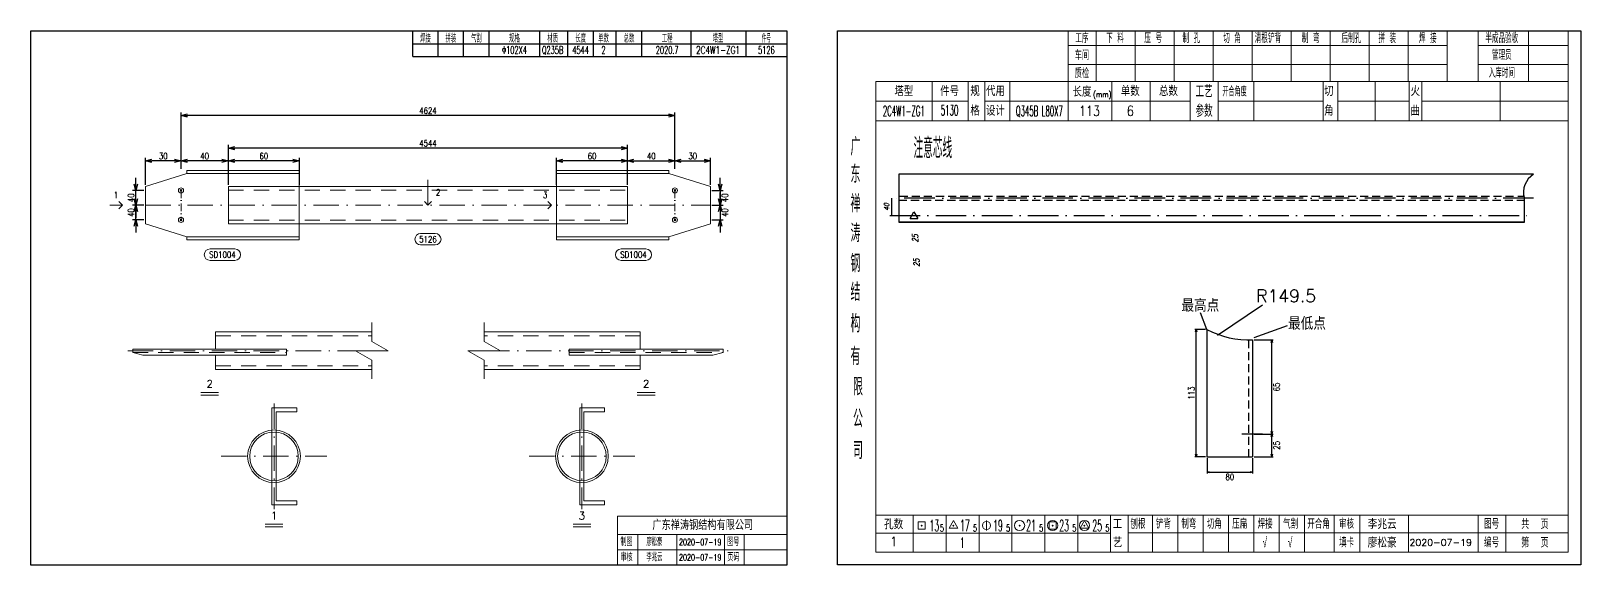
# Model space of a CAD drawing. Extents: x 154981 to 165753, y -86801 to -82885.
# Drawn here: x 159243 to 159852, y -84767 to -84557 of the extents above; entities that cross this region are included whole.
import ezdxf
from ezdxf.enums import TextEntityAlignment as Align

# ---------------------------------------------------------------- set-up
doc = ezdxf.new("R2010")
doc.units = 0
doc.header["$MEASUREMENT"] = 0
for name, pattern in [('ACAD_ISO10W100', [18, 12, -3, 0, -3]), ('HIDDEN2', [4.7625, 3.175, -1.5875]), ('一点画线', [5.2, 3, -1, 0.2, -1]), ('长一点画线', [16.5, 10, -3, 0.5, -3]), ('长虚线', [10, 6, -4])]:
    doc.linetypes.add(name, pattern=pattern)
doc.layers.get('0').update_dxf_attribs({"linetype": 'CONTINUOUS', "lineweight": 25})
doc.layers.get('Defpoints').update_dxf_attribs({"linetype": 'CONTINUOUS'})
for name, color, linetype, lineweight in [('1', 7, 'CONTINUOUS', 25), ('2', 7, 'CONTINUOUS', 25), ('4', 7, 'CONTINUOUS', 25), ('5', 7, 'CONTINUOUS', 25)]:
    doc.layers.add(name, color=color, linetype=linetype, lineweight=lineweight)
doc.layers.add('细线', color=5, linetype='CONTINUOUS')
doc.styles.add('DimFont', font='simplex.shx', dxfattribs={"width": 0.8, "bigfont": 'gbhzfs.shx'})
doc.styles.add('hz', font='txt.shx', dxfattribs={"width": 0.7, "oblique": 12, "bigfont": 'hztxt.shx'})
doc.styles.get("Standard").update_dxf_attribs({"font": 'simplex.shx', "width": 0.7, "height": 3, "bigfont": 'gbhzfs.shx'})
doc.dimstyles.new('DHDxfDimStyleOpen30', dxfattribs={"dimtxt": 2.5, "dimasz": 2.5, "dimexe": 1.25, "dimexo": 0.625, "dimtad": 2, "dimtxsty": 'DimFont', "dimblk": 'OPEN30', "dimblk1": 'OPEN30', "dimblk2": 'OPEN30', "dimcen": 2.5, "dimadec": 0, "dimazin": 0, "dimtfac": 1, "dimtmove": 0, "dimatfit": 3, "dimfxl": 0, "dimarcsym": 0})

# ---------------------------------------------------------------- blocks, each defined once
blk = doc.blocks.new('_OPEN30')
at = {"color": 0, "linetype": 'ByBlock', "lineweight": -2}
for p, q in [((-1, 0.27), (0, 0)), ((0, 0), (-1, -0.27)), ((0, 0), (-1, 0))]:
    blk.add_line(p, q, dxfattribs=at)
blk = doc.blocks.new('*D10')
at = {"layer": '5', "color": 3, "linetype": 'Continuous', "lineweight": -2}
for p, q in [((159302.07, -84610.91), (159302.07, -84588.66)), ((159496.17, -84610.91), (159496.17, -84588.66)), ((159493.67, -84589.91), (159304.57, -84589.91))]:
    blk.add_line(p, q, dxfattribs=at)
at = {"layer": 'Defpoints', "color": 0, "linetype": 'Continuous'}
for p in [(159302.07, -84589.91), (159302.07, -84611.54), (159496.17, -84611.54)]:
    blk.add_point(p, dxfattribs=at)
at = {"layer": '5', "color": 3, "linetype": 'Continuous', "lineweight": -2, "xscale": 2.5, "yscale": 2.5, "zscale": 2.5, "rotation": 180}
blk.add_blockref('_OPEN30', (159302.07, -84589.91), dxfattribs=at)
at = {"layer": '5', "color": 3, "linetype": 'Continuous', "lineweight": -2, "xscale": 2.5, "yscale": 2.5, "zscale": 2.5}
blk.add_blockref('_OPEN30', (159496.17, -84589.91), dxfattribs=at)
at = {"layer": '5', "color": 6, "linetype": 'Continuous', "lineweight": 13, "insert": (159399.12, -84588.03), "char_height": 2.5, "attachment_point": 5, "line_spacing_factor": 0.6, "style": 'DimFont'}
blk.add_mtext('4624', dxfattribs=at)
blk = doc.blocks.new('*D11')
at = {"layer": '5', "color": 3, "linetype": 'Continuous', "lineweight": -2}
for p, q in [((159320.67, -84617.15), (159320.67, -84601.49)), ((159477.57, -84617.15), (159477.57, -84601.49)), ((159475.07, -84602.74), (159323.17, -84602.74))]:
    blk.add_line(p, q, dxfattribs=at)
at = {"layer": 'Defpoints', "color": 0, "linetype": 'Continuous'}
for p in [(159320.67, -84602.74), (159320.67, -84617.77), (159477.57, -84617.77)]:
    blk.add_point(p, dxfattribs=at)
at = {"layer": '5', "color": 3, "linetype": 'Continuous', "lineweight": -2, "xscale": 2.5, "yscale": 2.5, "zscale": 2.5, "rotation": 180}
blk.add_blockref('_OPEN30', (159320.67, -84602.74), dxfattribs=at)
at = {"layer": '5', "color": 3, "linetype": 'Continuous', "lineweight": -2, "xscale": 2.5, "yscale": 2.5, "zscale": 2.5}
blk.add_blockref('_OPEN30', (159477.57, -84602.74), dxfattribs=at)
at = {"layer": '5', "color": 6, "linetype": 'Continuous', "lineweight": 13, "insert": (159399.12, -84600.86), "char_height": 2.5, "attachment_point": 5, "line_spacing_factor": 0.6, "style": 'DimFont'}
blk.add_mtext('4544', dxfattribs=at)
blk = doc.blocks.new('*D12')
at = {"layer": '5', "color": 3, "linetype": 'Continuous', "lineweight": -2}
for p, q in [((159510.74, -84619.37), (159515.17, -84619.37)), ((159513.92, -84616.87), (159513.92, -84614.37)), ((159513.92, -84619.37), (159513.92, -84625.17)), ((159510.74, -84625.17), (159515.17, -84625.17)), ((159513.92, -84627.67), (159513.92, -84630.17))]:
    blk.add_line(p, q, dxfattribs=at)
at = {"layer": 'Defpoints', "color": 0, "linetype": 'Continuous'}
for p in [(159510.12, -84619.37), (159510.12, -84625.17), (159513.92, -84625.17)]:
    blk.add_point(p, dxfattribs=at)
at = {"layer": '5', "color": 3, "linetype": 'Continuous', "lineweight": -2, "xscale": 2.5, "yscale": 2.5, "zscale": 2.5}
for p, rotation in [((159513.92, -84619.37), 270), ((159513.92, -84625.17), 90)]:
    blk.add_blockref('_OPEN30', p, dxfattribs=dict(at, rotation=rotation))
at = {"layer": '5', "color": 6, "linetype": 'Continuous', "lineweight": 13, "insert": (159515.79, -84622.27), "char_height": 2.5, "attachment_point": 5, "rotation": 90, "line_spacing_factor": 0.6, "style": 'DimFont'}
blk.add_mtext('40', dxfattribs=at)
blk = doc.blocks.new('*D13')
at = {"layer": '5', "color": 3, "linetype": 'Continuous', "lineweight": -2}
for p, q in [((159513.92, -84622.67), (159513.92, -84620.17)), ((159510.74, -84625.17), (159515.17, -84625.17)), ((159513.92, -84625.17), (159513.92, -84630.97)), ((159510.74, -84630.97), (159515.17, -84630.97)), ((159513.92, -84633.47), (159513.92, -84635.97))]:
    blk.add_line(p, q, dxfattribs=at)
at = {"layer": 'Defpoints', "color": 0, "linetype": 'Continuous'}
for p in [(159510.12, -84625.17), (159510.12, -84630.97), (159513.92, -84630.97)]:
    blk.add_point(p, dxfattribs=at)
at = {"layer": '5', "color": 3, "linetype": 'Continuous', "lineweight": -2, "xscale": 2.5, "yscale": 2.5, "zscale": 2.5}
for p, rotation in [((159513.92, -84625.17), 270), ((159513.92, -84630.97), 90)]:
    blk.add_blockref('_OPEN30', p, dxfattribs=dict(at, rotation=rotation))
at = {"layer": '5', "color": 6, "linetype": 'Continuous', "lineweight": 13, "insert": (159515.79, -84628.07), "char_height": 2.5, "attachment_point": 5, "rotation": 90, "line_spacing_factor": 0.6, "style": 'DimFont'}
blk.add_mtext('40', dxfattribs=at)
blk = doc.blocks.new('*D14')
at = {"layer": '5', "color": 3, "linetype": 'Continuous', "lineweight": -2}
for p, q in [((159496.17, -84610.91), (159496.17, -84606.49)), ((159498.67, -84607.74), (159507.62, -84607.74)), ((159510.12, -84617.15), (159510.12, -84606.49))]:
    blk.add_line(p, q, dxfattribs=at)
at = {"layer": 'Defpoints', "color": 0, "linetype": 'Continuous'}
for p in [(159510.12, -84607.74), (159496.17, -84611.54), (159510.12, -84617.77)]:
    blk.add_point(p, dxfattribs=at)
at = {"layer": '5', "color": 3, "linetype": 'Continuous', "lineweight": -2, "xscale": 2.5, "yscale": 2.5, "zscale": 2.5, "rotation": 180}
blk.add_blockref('_OPEN30', (159496.17, -84607.74), dxfattribs=at)
at = {"layer": '5', "color": 3, "linetype": 'Continuous', "lineweight": -2, "xscale": 2.5, "yscale": 2.5, "zscale": 2.5}
blk.add_blockref('_OPEN30', (159510.12, -84607.74), dxfattribs=at)
at = {"layer": '5', "color": 6, "linetype": 'Continuous', "lineweight": 13, "insert": (159503.14, -84605.86), "char_height": 2.5, "attachment_point": 5, "line_spacing_factor": 0.6, "style": 'DimFont'}
blk.add_mtext('30', dxfattribs=at)
blk = doc.blocks.new('*D15')
at = {"layer": '5', "color": 3, "linetype": 'Continuous', "lineweight": -2}
for p, q in [((159477.57, -84617.15), (159477.57, -84606.49)), ((159480.07, -84607.74), (159493.67, -84607.74)), ((159496.17, -84610.91), (159496.17, -84606.49))]:
    blk.add_line(p, q, dxfattribs=at)
at = {"layer": 'Defpoints', "color": 0, "linetype": 'Continuous'}
for p in [(159496.17, -84607.74), (159496.17, -84611.54), (159477.57, -84617.77)]:
    blk.add_point(p, dxfattribs=at)
at = {"layer": '5', "color": 3, "linetype": 'Continuous', "lineweight": -2, "xscale": 2.5, "yscale": 2.5, "zscale": 2.5, "rotation": 180}
blk.add_blockref('_OPEN30', (159477.57, -84607.74), dxfattribs=at)
at = {"layer": '5', "color": 3, "linetype": 'Continuous', "lineweight": -2, "xscale": 2.5, "yscale": 2.5, "zscale": 2.5}
blk.add_blockref('_OPEN30', (159496.17, -84607.74), dxfattribs=at)
at = {"layer": '5', "color": 6, "linetype": 'Continuous', "lineweight": 13, "insert": (159486.87, -84605.86), "char_height": 2.5, "attachment_point": 5, "line_spacing_factor": 0.6, "style": 'DimFont'}
blk.add_mtext('40', dxfattribs=at)
blk = doc.blocks.new('*D16')
at = {"layer": '5', "color": 3, "linetype": 'Continuous', "lineweight": -2}
for p, q in [((159449.67, -84617.15), (159449.67, -84606.49)), ((159475.07, -84607.74), (159452.17, -84607.74)), ((159477.57, -84617.15), (159477.57, -84606.49))]:
    blk.add_line(p, q, dxfattribs=at)
at = {"layer": 'Defpoints', "color": 0, "linetype": 'Continuous'}
for p in [(159449.67, -84607.74), (159449.67, -84617.77), (159477.57, -84617.77)]:
    blk.add_point(p, dxfattribs=at)
at = {"layer": '5', "color": 3, "linetype": 'Continuous', "lineweight": -2, "xscale": 2.5, "yscale": 2.5, "zscale": 2.5, "rotation": 180}
blk.add_blockref('_OPEN30', (159449.67, -84607.74), dxfattribs=at)
at = {"layer": '5', "color": 3, "linetype": 'Continuous', "lineweight": -2, "xscale": 2.5, "yscale": 2.5, "zscale": 2.5}
blk.add_blockref('_OPEN30', (159477.57, -84607.74), dxfattribs=at)
at = {"layer": '5', "color": 6, "linetype": 'Continuous', "lineweight": 13, "insert": (159463.62, -84605.86), "char_height": 2.5, "attachment_point": 5, "line_spacing_factor": 0.6, "style": 'DimFont'}
blk.add_mtext('60', dxfattribs=at)
blk = doc.blocks.new('*D17')
at = {"layer": '5', "color": 3, "linetype": 'Continuous', "lineweight": -2}
for p, q in [((159287.49, -84619.37), (159283.07, -84619.37)), ((159284.32, -84616.87), (159284.32, -84614.37)), ((159284.32, -84625.17), (159284.32, -84619.37)), ((159287.49, -84625.17), (159283.07, -84625.17)), ((159284.32, -84627.67), (159284.32, -84630.17))]:
    blk.add_line(p, q, dxfattribs=at)
at = {"layer": 'Defpoints', "color": 0, "linetype": 'Continuous'}
for p in [(159284.32, -84619.37), (159288.12, -84619.37), (159288.12, -84625.17)]:
    blk.add_point(p, dxfattribs=at)
at = {"layer": '5', "color": 3, "linetype": 'Continuous', "lineweight": -2, "xscale": 2.5, "yscale": 2.5, "zscale": 2.5}
for p, rotation in [((159284.32, -84619.37), 270), ((159284.32, -84625.17), 90)]:
    blk.add_blockref('_OPEN30', p, dxfattribs=dict(at, rotation=rotation))
at = {"layer": '5', "color": 6, "linetype": 'Continuous', "lineweight": 13, "insert": (159282.44, -84622.27), "char_height": 2.5, "attachment_point": 5, "rotation": 90, "line_spacing_factor": 0.6, "style": 'DimFont'}
blk.add_mtext('40', dxfattribs=at)
blk = doc.blocks.new('*D18')
at = {"layer": '5', "color": 3, "linetype": 'Continuous', "lineweight": -2}
for p, q in [((159284.32, -84622.67), (159284.32, -84620.17)), ((159287.49, -84625.17), (159283.07, -84625.17)), ((159284.32, -84630.97), (159284.32, -84625.17)), ((159287.49, -84630.97), (159283.07, -84630.97)), ((159284.32, -84633.47), (159284.32, -84635.97))]:
    blk.add_line(p, q, dxfattribs=at)
at = {"layer": 'Defpoints', "color": 0, "linetype": 'Continuous'}
for p in [(159284.32, -84625.17), (159288.12, -84625.17), (159288.12, -84630.97)]:
    blk.add_point(p, dxfattribs=at)
at = {"layer": '5', "color": 3, "linetype": 'Continuous', "lineweight": -2, "xscale": 2.5, "yscale": 2.5, "zscale": 2.5}
for p, rotation in [((159284.32, -84625.17), 270), ((159284.32, -84630.97), 90)]:
    blk.add_blockref('_OPEN30', p, dxfattribs=dict(at, rotation=rotation))
at = {"layer": '5', "color": 6, "linetype": 'Continuous', "lineweight": 13, "insert": (159282.44, -84628.07), "char_height": 2.5, "attachment_point": 5, "rotation": 90, "line_spacing_factor": 0.6, "style": 'DimFont'}
blk.add_mtext('40', dxfattribs=at)
blk = doc.blocks.new('*D19')
at = {"layer": '5', "color": 3, "linetype": 'Continuous', "lineweight": -2}
for p, q in [((159288.12, -84617.15), (159288.12, -84606.49)), ((159299.57, -84607.74), (159290.62, -84607.74)), ((159302.07, -84610.91), (159302.07, -84606.49))]:
    blk.add_line(p, q, dxfattribs=at)
at = {"layer": 'Defpoints', "color": 0, "linetype": 'Continuous'}
for p in [(159288.12, -84607.74), (159302.07, -84611.54), (159288.12, -84617.77)]:
    blk.add_point(p, dxfattribs=at)
at = {"layer": '5', "color": 3, "linetype": 'Continuous', "lineweight": -2, "xscale": 2.5, "yscale": 2.5, "zscale": 2.5, "rotation": 180}
blk.add_blockref('_OPEN30', (159288.12, -84607.74), dxfattribs=at)
at = {"layer": '5', "color": 3, "linetype": 'Continuous', "lineweight": -2, "xscale": 2.5, "yscale": 2.5, "zscale": 2.5}
blk.add_blockref('_OPEN30', (159302.07, -84607.74), dxfattribs=at)
at = {"layer": '5', "color": 6, "linetype": 'Continuous', "lineweight": 13, "insert": (159295.09, -84605.86), "char_height": 2.5, "attachment_point": 5, "line_spacing_factor": 0.6, "style": 'DimFont'}
blk.add_mtext('30', dxfattribs=at)
blk = doc.blocks.new('*D20')
at = {"layer": '5', "color": 3, "linetype": 'Continuous', "lineweight": -2}
for p, q in [((159302.07, -84610.91), (159302.07, -84606.49)), ((159318.17, -84607.74), (159304.57, -84607.74)), ((159320.67, -84617.15), (159320.67, -84606.49))]:
    blk.add_line(p, q, dxfattribs=at)
at = {"layer": 'Defpoints', "color": 0, "linetype": 'Continuous'}
for p in [(159302.07, -84607.74), (159302.07, -84611.54), (159320.67, -84617.77)]:
    blk.add_point(p, dxfattribs=at)
at = {"layer": '5', "color": 3, "linetype": 'Continuous', "lineweight": -2, "xscale": 2.5, "yscale": 2.5, "zscale": 2.5, "rotation": 180}
blk.add_blockref('_OPEN30', (159302.07, -84607.74), dxfattribs=at)
at = {"layer": '5', "color": 3, "linetype": 'Continuous', "lineweight": -2, "xscale": 2.5, "yscale": 2.5, "zscale": 2.5}
blk.add_blockref('_OPEN30', (159320.67, -84607.74), dxfattribs=at)
at = {"layer": '5', "color": 6, "linetype": 'Continuous', "lineweight": 13, "insert": (159311.37, -84605.86), "char_height": 2.5, "attachment_point": 5, "line_spacing_factor": 0.6, "style": 'DimFont'}
blk.add_mtext('40', dxfattribs=at)
blk = doc.blocks.new('*D21')
at = {"layer": '5', "color": 3, "linetype": 'Continuous', "lineweight": -2}
for p, q in [((159320.67, -84617.15), (159320.67, -84606.49)), ((159346.07, -84607.74), (159323.17, -84607.74)), ((159348.57, -84617.15), (159348.57, -84606.49))]:
    blk.add_line(p, q, dxfattribs=at)
at = {"layer": 'Defpoints', "color": 0, "linetype": 'Continuous'}
for p in [(159320.67, -84607.74), (159320.67, -84617.77), (159348.57, -84617.77)]:
    blk.add_point(p, dxfattribs=at)
at = {"layer": '5', "color": 3, "linetype": 'Continuous', "lineweight": -2, "xscale": 2.5, "yscale": 2.5, "zscale": 2.5, "rotation": 180}
blk.add_blockref('_OPEN30', (159320.67, -84607.74), dxfattribs=at)
at = {"layer": '5', "color": 3, "linetype": 'Continuous', "lineweight": -2, "xscale": 2.5, "yscale": 2.5, "zscale": 2.5}
blk.add_blockref('_OPEN30', (159348.57, -84607.74), dxfattribs=at)
at = {"layer": '5', "color": 6, "linetype": 'Continuous', "lineweight": 13, "insert": (159334.62, -84605.86), "char_height": 2.5, "attachment_point": 5, "line_spacing_factor": 0.6, "style": 'DimFont'}
blk.add_mtext('60', dxfattribs=at)
blk = doc.blocks.new('*D991')
at = {"layer": '5', "color": 3, "linetype": 'Continuous', "lineweight": -2}
for p, q in [((159705.27, -84724.69), (159705.27, -84730.66)), ((159723.2, -84724.69), (159723.2, -84730.66)), ((159706.27, -84730.16), (159722.2, -84730.16))]:
    blk.add_line(p, q, dxfattribs=at)
at = {"layer": 'Defpoints', "color": 0, "linetype": 'Continuous'}
for p in [(159705.27, -84724.06), (159723.2, -84724.06), (159723.2, -84730.16)]:
    blk.add_point(p, dxfattribs=at)
at = {"layer": '5', "color": 3, "linetype": 'Continuous', "lineweight": -2, "rotation": 180}
blk.add_blockref('_OPEN30', (159705.27, -84730.16), dxfattribs=at)
at = {"layer": '5', "color": 3, "linetype": 'Continuous', "lineweight": -2}
blk.add_blockref('_OPEN30', (159723.2, -84730.16), dxfattribs=at)
at = {"layer": '5', "color": 6, "linetype": 'Continuous', "lineweight": 18, "insert": (159714.24, -84732.03), "char_height": 2.5, "attachment_point": 5, "style": 'DimFont'}
blk.add_mtext('80', dxfattribs=at)
blk = doc.blocks.new('*D990')
at = {"layer": '5', "color": 3, "linetype": 'Continuous', "lineweight": -2}
for p, q in [((159723.83, -84678.18), (159731.23, -84678.18)), ((159730.73, -84714.17), (159730.73, -84679.18)), ((159723.83, -84715.17), (159731.23, -84715.17))]:
    blk.add_line(p, q, dxfattribs=at)
at = {"layer": 'Defpoints', "color": 0, "linetype": 'Continuous'}
for p in [(159723.2, -84678.18), (159730.73, -84678.18), (159723.2, -84715.17)]:
    blk.add_point(p, dxfattribs=at)
at = {"layer": '5', "color": 3, "linetype": 'Continuous', "lineweight": -2}
for p, rotation in [((159730.73, -84678.18), 90), ((159730.73, -84715.17), 270)]:
    blk.add_blockref('_OPEN30', p, dxfattribs=dict(at, rotation=rotation))
at = {"layer": '5', "color": 6, "linetype": 'Continuous', "lineweight": 18, "insert": (159732.6, -84696.67), "char_height": 2.5, "attachment_point": 5, "rotation": 90, "style": 'DimFont'}
blk.add_mtext('65', dxfattribs=at)
blk = doc.blocks.new('*D989')
at = {"layer": '5', "color": 3, "linetype": 'Continuous', "lineweight": -2}
for p, q in [((159723.83, -84715.17), (159731.23, -84715.17)), ((159730.73, -84723.06), (159730.73, -84716.17)), ((159723.83, -84724.06), (159731.23, -84724.06))]:
    blk.add_line(p, q, dxfattribs=at)
at = {"layer": 'Defpoints', "color": 0, "linetype": 'Continuous'}
for p in [(159723.2, -84715.17), (159730.73, -84715.17), (159723.2, -84724.06)]:
    blk.add_point(p, dxfattribs=at)
at = {"layer": '5', "color": 3, "linetype": 'Continuous', "lineweight": -2}
for p, rotation in [((159730.73, -84715.17), 90), ((159730.73, -84724.06), 270)]:
    blk.add_blockref('_OPEN30', p, dxfattribs=dict(at, rotation=rotation))
at = {"layer": '5', "color": 6, "linetype": 'Continuous', "lineweight": 18, "insert": (159732.6, -84719.61), "char_height": 2.5, "attachment_point": 5, "rotation": 90, "style": 'DimFont'}
blk.add_mtext('25', dxfattribs=at)
blk = doc.blocks.new('*D988')
at = {"layer": '5', "color": 3, "linetype": 'Continuous', "lineweight": -2}
for p, q in [((159704.64, -84674.03), (159700.52, -84674.03)), ((159701.02, -84723.06), (159701.02, -84675.03)), ((159704.64, -84724.06), (159700.52, -84724.06))]:
    blk.add_line(p, q, dxfattribs=at)
at = {"layer": 'Defpoints', "color": 0, "linetype": 'Continuous'}
for p in [(159701.02, -84674.03), (159705.27, -84674.03), (159705.27, -84724.06)]:
    blk.add_point(p, dxfattribs=at)
at = {"layer": '5', "color": 3, "linetype": 'Continuous', "lineweight": -2}
for p, rotation in [((159701.02, -84674.03), 90), ((159701.02, -84724.06), 270)]:
    blk.add_blockref('_OPEN30', p, dxfattribs=dict(at, rotation=rotation))
at = {"layer": '5', "color": 6, "linetype": 'Continuous', "lineweight": 18, "insert": (159699.14, -84699.05), "char_height": 2.5, "attachment_point": 5, "rotation": 90, "style": 'DimFont'}
blk.add_mtext('113', dxfattribs=at)
blk = doc.blocks.new('CTDHK')
at = {"color": 0, "linetype": 'Continuous'}
for p, q in [((0, 210), (297, 210)), ((0, 0), (0, 210)), ((297, 210), (297, 0)), ((297, 0), (0, 0))]:
    blk.add_line(p, q, dxfattribs=at)
blk = doc.blocks.new('CTJGK')
at = {"color": 6, "linetype": 'Continuous'}
for p, q in [((0, 209.97), (292.13, 209.97)), ((0, 0), (0, 209.97)), ((292.13, 209.97), (292.13, 0)), ((292.13, 0), (0, 0))]:
    blk.add_line(p, q, dxfattribs=at)

msp = doc.modelspace()

# ---------------------------------------------------------------- linework, layer by layer
at = {"color": 173, "linetype": 'Continuous'}
for p, q in [((159584.16261, -84613.03262), (159584.16261, -84631.83262)), ((159833.60244, -84613.03262), (159584.16261, -84613.03262)), ((159829.98347, -84631.83262), (159829.98347, -84622.43262)), ((159584.16261, -84631.83262), (159829.98347, -84631.83262))]:
    msp.add_line(p, q, dxfattribs=at)
at = {"linetype": 'HIDDEN2'}
for p, q in [((159584.16261, -84623.23262), (159830.26009, -84623.23262)), ((159584.4727, -84621.63262), (159829.98347, -84621.63262)), ((159721.52455, -84678.19508), (159721.52455, -84724.06209))]:
    msp.add_line(p, q, dxfattribs=at)
at = {"linetype": 'ACAD_ISO10W100'}
msp.add_line((159580.58402, -84629.23262), (159832.98347, -84629.23262), dxfattribs=at)
at = {"color": 0}
for p, q in [((159588.60649, -84630.35207), (159590.10649, -84627.75399)), ((159588.60649, -84630.35207), (159591.60649, -84630.35207)), ((159590.10649, -84627.75399), (159591.60649, -84630.35207))]:
    msp.add_line(p, q, dxfattribs=at)
msp.add_line((159727.02074, -84715.16527), (159718.98201, -84715.16527))
at = {"color": 173, "linetype": 'Continuous'}
msp.add_arc((159837.98108, -84620.11504), 8.32665, 121.72605584, 196.16077038, dxfattribs=at)
at = {"layer": '2', "color": 0, "linetype": 'ACAD_ISO10W100'}
msp.add_line((159833.59669, -84622.43262), (159580.58402, -84622.43262), dxfattribs=at)
at = {"layer": '2', "color": 0, "linetype": 'ByBlock'}
for p, q in [((159581.47727, -84629.23262), (159581.47727, -84622.43262)), ((159829.98347, -84631.83262), (159584.16261, -84631.83262))]:
    msp.add_line(p, q, dxfattribs=at)
at = {"layer": '4', "color": 1, "linetype": 'Continuous', "lineweight": 25}
for p, q in [((159393.11666, -84566.66733), (159393.11666, -84556.66733)), ((159403.11666, -84566.66733), (159403.11666, -84556.66733)), ((159413.11666, -84566.66733), (159413.11666, -84556.66733)), ((159423.11666, -84566.66733), (159423.11666, -84556.66733)), ((159443.11666, -84566.66733), (159443.11666, -84556.66733)), ((159454.11666, -84566.66733), (159454.11666, -84556.66733)), ((159464.11666, -84566.66733), (159464.11666, -84556.66733)), ((159473.11666, -84566.66733), (159473.11666, -84556.66733)), ((159483.11666, -84566.66733), (159483.11666, -84556.66733)), ((159502.61666, -84566.66733), (159502.61666, -84556.66733)), ((159524.11666, -84566.66733), (159524.11666, -84556.66733)), ((159393.11666, -84561.66733), (159540.11666, -84561.66733)), ((159393.11666, -84566.66733), (159540.11666, -84566.66733))]:
    msp.add_line(p, q, dxfattribs=at)
at = {"layer": '4', "color": 1, "linetype": 'Continuous', "lineweight": 18}
for p, q in [((159560.11666, -84556.66733), (159560.11666, -84766.63733)), ((159852.24666, -84556.66733), (159560.11666, -84556.66733)), ((159650.74666, -84556.66733), (159650.74666, -84576.50733)), ((159661.77666, -84556.66733), (159661.77666, -84576.52733)), ((159677.08666, -84556.66733), (159677.08666, -84576.52733)), ((159692.40666, -84556.66733), (159692.40666, -84576.52733)), ((159707.71666, -84556.66733), (159707.71666, -84576.52733)), ((159723.02666, -84556.66733), (159723.02666, -84576.52733)), ((159738.33666, -84556.66733), (159738.33666, -84576.52733)), ((159753.65666, -84556.66733), (159753.65666, -84576.52733)), ((159768.96666, -84556.66733), (159768.96666, -84576.52733)), ((159784.27666, -84556.66733), (159784.27666, -84576.52733)), ((159799.58666, -84556.66733), (159799.58666, -84576.50733)), ((159799.58666, -84556.66733), (159799.58666, -84576.52733)), ((159811.86666, -84556.66733), (159811.86666, -84576.52733)), ((159831.61666, -84556.66733), (159831.61666, -84576.52733)), ((159847.19666, -84556.66733), (159847.19666, -84576.52733)), ((159852.24666, -84586.46733), (159852.24666, -84556.66733)), ((159799.58666, -84562.39733), (159650.74666, -84562.39733)), ((159847.19666, -84562.39733), (159811.86666, -84562.39733)), ((159799.58666, -84569.87733), (159650.74666, -84569.87733)), ((159847.19666, -84569.87733), (159811.86666, -84569.87733)), ((159575.12666, -84576.52733), (159575.12666, -84761.58733)), ((159847.19666, -84576.52733), (159575.12666, -84576.52733)), ((159597.24666, -84576.51733), (159597.24666, -84591.93733)), ((159611.39666, -84591.93733), (159611.39666, -84576.52733)), ((159617.89666, -84591.93733), (159617.89666, -84576.52733)), ((159627.76666, -84576.52733), (159627.76666, -84591.93733)), ((159650.74666, -84576.50733), (159650.74666, -84591.93733)), ((159667.86666, -84576.52733), (159667.86666, -84591.93733)), ((159682.91666, -84576.52733), (159682.91666, -84591.93733)), ((159698.61666, -84576.52733), (159698.61666, -84591.93733)), ((159709.67666, -84576.52733), (159709.67666, -84591.93733)), ((159723.62666, -84576.52733), (159723.62666, -84591.93733)), ((159750.92666, -84576.52733), (159750.92666, -84591.93733)), ((159756.68666, -84576.52733), (159756.68666, -84591.93733)), ((159771.30666, -84576.52733), (159771.30666, -84591.93733)), ((159784.76666, -84576.52733), (159784.76666, -84591.93733)), ((159789.75666, -84576.52733), (159789.75666, -84591.93733)), ((159820.49666, -84576.52733), (159820.49666, -84591.93733)), ((159847.19666, -84761.58733), (159847.19666, -84576.52733)), ((159611.39666, -84584.28733), (159575.12666, -84584.28733)), ((159698.61666, -84584.23733), (159617.89666, -84584.23733)), ((159709.67666, -84584.23733), (159750.92666, -84584.23733)), ((159756.68666, -84584.23733), (159784.76666, -84584.23733)), ((159789.75666, -84584.23733), (159847.37666, -84584.23733)), ((159852.24666, -84766.63733), (159852.24666, -84586.46733)), ((159847.37666, -84591.93733), (159575.12666, -84591.93733)), ((159473.61666, -84766.66733), (159473.61666, -84747.46733)), ((159473.61666, -84747.46733), (159540.11666, -84747.46733)), ((159575.12666, -84747.05733), (159847.19666, -84747.05733)), ((159589.81666, -84747.05733), (159589.81666, -84761.58733)), ((159602.74666, -84761.58733), (159602.74666, -84747.05733)), ((159615.67666, -84747.05733), (159615.67666, -84761.58733)), ((159628.59666, -84761.58733), (159628.59666, -84747.05733)), ((159641.52666, -84747.05733), (159641.52666, -84761.58733)), ((159654.45666, -84761.58733), (159654.45666, -84747.05733)), ((159667.37666, -84761.58733), (159667.37666, -84747.05733)), ((159674.24666, -84761.58733), (159674.24666, -84747.05733)), ((159683.90666, -84761.58733), (159683.90666, -84747.05733)), ((159693.84666, -84761.58733), (159693.84666, -84747.05733)), ((159703.78666, -84761.58733), (159703.78666, -84747.05733)), ((159713.73666, -84761.58733), (159713.73666, -84747.05733)), ((159723.67666, -84761.58733), (159723.67666, -84747.05733)), ((159733.61666, -84761.58733), (159733.61666, -84747.05733)), ((159743.56666, -84761.58733), (159743.56666, -84747.05733)), ((159755.20666, -84761.58733), (159755.20666, -84747.05733)), ((159765.35666, -84761.58733), (159765.35666, -84747.05733)), ((159784.41666, -84761.58733), (159784.41666, -84747.05733)), ((159811.79666, -84761.58733), (159811.79666, -84747.05733)), ((159822.75666, -84761.58733), (159822.75666, -84747.05733)), ((159667.37666, -84754.18733), (159575.12666, -84754.18733)), ((159674.20666, -84754.02733), (159847.19666, -84754.02733)), ((159473.61666, -84754.66733), (159540.11666, -84754.66733)), ((159481.61666, -84766.66733), (159481.61666, -84754.66733)), ((159496.91666, -84766.66733), (159496.91666, -84754.66733)), ((159515.61666, -84766.66733), (159515.61666, -84754.66733)), ((159523.31666, -84766.66733), (159523.31666, -84754.66733)), ((159473.61666, -84760.66733), (159540.11666, -84760.66733)), ((159575.12666, -84761.58733), (159847.19666, -84761.58733)), ((159560.11666, -84766.63733), (159852.24666, -84766.63733))]:
    msp.add_line(p, q, dxfattribs=at)
at = {"layer": '4', "color": 7, "linetype": 'Continuous', "lineweight": 13}
for p, q in [((159591.70266, -84752.55133), (159591.70266, -84749.72333)), ((159591.70266, -84749.72333), (159594.53066, -84749.72333)), ((159594.53066, -84752.55133), (159591.70266, -84752.55133)), ((159592.91666, -84751.33733), (159593.31666, -84750.93733)), ((159593.31666, -84751.33733), (159592.91666, -84750.93733)), ((159594.53066, -84749.72333), (159594.53066, -84752.55133)), ((159605.61666, -84749.13733), (159603.88466, -84752.13733)), ((159603.88466, -84752.13733), (159607.34866, -84752.13733)), ((159605.41666, -84751.33733), (159605.81666, -84750.93733)), ((159605.81666, -84751.33733), (159605.41666, -84750.93733)), ((159607.34866, -84752.13733), (159605.61666, -84749.13733)), ((159618.61666, -84749.13733), (159618.61666, -84753.13733)), ((159631.41666, -84751.33733), (159631.81666, -84750.93733)), ((159631.81666, -84751.33733), (159631.41666, -84750.93733)), ((159643.20266, -84752.55133), (159643.20266, -84749.72333)), ((159643.20266, -84749.72333), (159646.03066, -84749.72333)), ((159646.03066, -84752.55133), (159643.20266, -84752.55133)), ((159644.41666, -84751.33733), (159644.81666, -84750.93733)), ((159644.81666, -84751.33733), (159644.41666, -84750.93733)), ((159646.03066, -84749.72333), (159646.03066, -84752.55133)), ((159657.11666, -84749.13733), (159655.38466, -84752.13733)), ((159655.38466, -84752.13733), (159658.84866, -84752.13733)), ((159656.91666, -84751.33733), (159657.31666, -84750.93733)), ((159657.31666, -84751.33733), (159656.91666, -84750.93733)), ((159658.84866, -84752.13733), (159657.11666, -84749.13733))]:
    msp.add_line(p, q, dxfattribs=at)
at = {"layer": '4', "color": 1, "linetype": 'Continuous', "lineweight": 18}
msp.add_lwpolyline([(159243.11666, -84556.66733), (159243.11666, -84766.66733), (159540.11666, -84766.66733), (159540.11666, -84556.66733)], close=True, dxfattribs=at)
at = {"layer": '4', "color": 7, "linetype": 'Continuous', "lineweight": 13}
for centre, radius in [((159618.61666, -84751.13733), 1.6), ((159631.61666, -84751.13733), 2), ((159644.61666, -84751.13733), 2), ((159657.11666, -84751.13733), 2)]:
    msp.add_circle(centre, radius, dxfattribs=at)
at = {"layer": '5', "color": 7, "linetype": 'Continuous', "lineweight": 13}
for p, q in [((159304.39166, -84612.69733), (159288.11666, -84617.77233)), ((159304.39166, -84611.53733), (159304.39166, -84612.69733)), ((159348.56666, -84611.53733), (159304.39166, -84611.53733)), ((159348.56666, -84612.69733), (159304.39166, -84612.69733)), ((159348.56666, -84612.69733), (159348.56666, -84611.53733)), ((159348.56666, -84637.63733), (159348.56666, -84612.69733)), ((159449.66666, -84611.53733), (159493.84166, -84611.53733)), ((159449.66666, -84612.69733), (159449.66666, -84611.53733)), ((159449.66666, -84612.69733), (159449.66666, -84637.63733)), ((159493.84166, -84612.69733), (159449.66666, -84612.69733)), ((159493.84166, -84611.53733), (159493.84166, -84612.69733)), ((159510.11666, -84617.77233), (159493.84166, -84612.69733)), ((159288.11666, -84617.77233), (159288.11666, -84632.56233)), ((159301.76666, -84619.06733), (159302.36666, -84619.66733)), ((159302.36666, -84619.06733), (159301.76666, -84619.66733)), ((159320.66666, -84617.77233), (159320.66666, -84625.16733)), ((159320.66666, -84617.77233), (159477.56666, -84617.77233)), ((159477.56666, -84617.77233), (159477.56666, -84625.16733)), ((159496.46666, -84619.66733), (159495.86666, -84619.06733)), ((159495.86666, -84619.66733), (159496.46666, -84619.06733)), ((159510.11666, -84632.56233), (159510.11666, -84617.77233)), ((159320.66666, -84632.56233), (159320.66666, -84625.16733)), ((159477.56666, -84632.56233), (159477.56666, -84625.16733)), ((159301.76666, -84630.66733), (159302.36666, -84631.26733)), ((159302.36666, -84630.66733), (159301.76666, -84631.26733)), ((159496.46666, -84631.26733), (159495.86666, -84630.66733)), ((159495.86666, -84631.26733), (159496.46666, -84630.66733)), ((159288.11666, -84632.56233), (159304.39166, -84637.63733)), ((159304.39166, -84638.79733), (159304.39166, -84637.63733)), ((159304.39166, -84637.63733), (159348.56666, -84637.63733)), ((159320.66666, -84632.56233), (159477.56666, -84632.56233)), ((159348.56666, -84637.63733), (159348.56666, -84638.79733)), ((159449.66666, -84637.63733), (159449.66666, -84638.79733)), ((159449.66666, -84637.63733), (159493.84166, -84637.63733)), ((159493.84166, -84637.63733), (159510.11666, -84632.56233)), ((159493.84166, -84638.79733), (159493.84166, -84637.63733)), ((159348.56666, -84638.79733), (159304.39166, -84638.79733)), ((159449.66666, -84638.79733), (159493.84166, -84638.79733)), ((159315.66666, -84681.72533), (159315.66666, -84675.02233)), ((159315.66666, -84675.02233), (159377.00938, -84675.02233)), ((159377.00938, -84671.32483), (159377.00938, -84678.71983)), ((159421.22395, -84671.32483), (159421.22395, -84678.71983)), ((159421.22395, -84675.02233), (159482.56666, -84675.02233)), ((159482.56666, -84681.72533), (159482.56666, -84675.02233)), ((159377.00938, -84678.71983), (159383.41364, -84682.41733)), ((159421.22395, -84678.71983), (159427.6282, -84682.41733)), ((159283.11666, -84681.72533), (159343.56666, -84681.72533)), ((159283.11666, -84683.10933), (159283.11666, -84681.72533)), ((159287.11666, -84684.10933), (159283.11666, -84683.10933)), ((159343.56666, -84684.10933), (159287.11666, -84684.10933)), ((159315.66666, -84684.10933), (159315.66666, -84689.81233)), ((159343.56666, -84681.72533), (159343.56666, -84684.10933)), ((159370.60512, -84682.41733), (159377.00938, -84686.11483)), ((159383.41364, -84682.41733), (159370.60512, -84682.41733)), ((159377.00938, -84686.11483), (159377.00938, -84693.50983)), ((159414.81969, -84682.41733), (159421.22395, -84686.11483)), ((159427.6282, -84682.41733), (159414.81969, -84682.41733)), ((159421.22395, -84686.11483), (159421.22395, -84693.50983)), ((159454.66666, -84681.72533), (159454.66666, -84684.10933)), ((159515.11666, -84681.72533), (159454.66666, -84681.72533)), ((159454.66666, -84684.10933), (159511.11666, -84684.10933)), ((159482.56666, -84684.10933), (159482.56666, -84689.81233)), ((159511.11666, -84684.10933), (159515.11666, -84683.10933)), ((159515.11666, -84683.10933), (159515.11666, -84681.72533)), ((159315.66666, -84689.81233), (159377.00938, -84689.81233)), ((159421.22395, -84689.81233), (159482.56666, -84689.81233)), ((159309.84166, -84698.81233), (159316.84166, -84698.81233)), ((159481.39166, -84698.81233), (159488.39166, -84698.81233)), ((159309.84166, -84699.81233), (159316.84166, -84699.81233)), ((159337.80466, -84704.83533), (159337.80466, -84742.99933)), ((159347.54866, -84704.83533), (159337.80466, -84704.83533)), ((159347.54866, -84706.45933), (159347.54866, -84704.83533)), ((159458.80466, -84704.83533), (159458.80466, -84742.99933)), ((159468.54866, -84704.83533), (159458.80466, -84704.83533)), ((159468.54866, -84706.45933), (159468.54866, -84704.83533)), ((159481.39166, -84699.81233), (159488.39166, -84699.81233)), ((159339.42866, -84706.45933), (159347.54866, -84706.45933)), ((159339.42866, -84741.37533), (159339.42866, -84706.45933)), ((159460.42866, -84706.45933), (159468.54866, -84706.45933)), ((159460.42866, -84741.37533), (159460.42866, -84706.45933)), ((159347.54866, -84741.37533), (159339.42866, -84741.37533)), ((159347.54866, -84742.99933), (159347.54866, -84741.37533)), ((159468.54866, -84741.37533), (159460.42866, -84741.37533)), ((159468.54866, -84742.99933), (159468.54866, -84741.37533)), ((159337.80466, -84742.99933), (159347.54866, -84742.99933)), ((159458.80466, -84742.99933), (159468.54866, -84742.99933)), ((159335.11666, -84750.66733), (159342.11666, -84750.66733)), ((159335.11666, -84751.66733), (159342.11666, -84751.66733)), ((159456.11666, -84750.66733), (159463.11666, -84750.66733)), ((159456.11666, -84751.66733), (159463.11666, -84751.66733))]:
    msp.add_line(p, q, dxfattribs=at)
at = {"layer": '5', "color": 240, "linetype": '一点画线', "lineweight": 13}
for p, q in [((159302.06666, -84619.36733), (159302.06666, -84619.36733)), ((159302.06666, -84619.36733), (159302.06666, -84630.96733)), ((159496.16666, -84619.36733), (159496.16666, -84619.36733)), ((159496.16666, -84619.36733), (159496.16666, -84630.96733)), ((159302.06666, -84630.96733), (159302.06666, -84630.96733)), ((159496.16666, -84630.96733), (159496.16666, -84630.96733))]:
    msp.add_line(p, q, dxfattribs=at)
at = {"layer": '5', "color": 7, "linetype": '长虚线', "lineweight": 13}
for p, q in [((159320.66666, -84619.25133), (159477.56666, -84619.25133)), ((159320.66666, -84631.08333), (159477.56666, -84631.08333)), ((159315.66666, -84676.50133), (159377.00938, -84676.50133)), ((159482.56666, -84676.50133), (159421.22395, -84676.50133)), ((159283.11666, -84683.10933), (159343.56666, -84683.10933)), ((159454.66666, -84683.10933), (159515.11666, -84683.10933)), ((159315.66666, -84688.33333), (159377.00938, -84688.33333)), ((159482.56666, -84688.33333), (159421.22395, -84688.33333))]:
    msp.add_line(p, q, dxfattribs=at)
at = {"layer": '5', "color": 6, "linetype": 'Continuous', "lineweight": 13}
for p, q in [((159399.11666, -84615.16733), (159399.11666, -84625.16733)), ((159274.04666, -84625.16733), (159279.04666, -84625.16733)), ((159279.04666, -84625.16733), (159277.63245, -84623.75312)), ((159279.04666, -84625.16733), (159277.63245, -84626.58155)), ((159399.11666, -84625.16733), (159397.70245, -84623.75312)), ((159399.11666, -84625.16733), (159400.53088, -84623.75312)), ((159442.66666, -84625.16733), (159447.66666, -84625.16733)), ((159447.66666, -84625.16733), (159446.25245, -84623.75312)), ((159447.66666, -84625.16733), (159446.25245, -84626.58155))]:
    msp.add_line(p, q, dxfattribs=at)
at = {"layer": '5', "color": 240, "linetype": '长一点画线', "lineweight": 13}
for p, q in [((159288.11666, -84625.16733), (159510.11666, -84625.16733)), ((159281.11666, -84682.41733), (159377.00938, -84682.41733)), ((159421.22395, -84682.41733), (159517.11666, -84682.41733)), ((159338.61666, -84703.16733), (159338.61666, -84744.66733)), ((159459.61666, -84703.16733), (159459.61666, -84744.66733)), ((159317.86666, -84723.91733), (159359.36666, -84723.91733)), ((159438.86666, -84723.91733), (159480.36666, -84723.91733))]:
    msp.add_line(p, q, dxfattribs=at)
at = {"layer": '5', "color": 3, "linetype": 'Continuous', "lineweight": 13}
for p, q in [((159396.24166, -84636.31233), (159401.99166, -84636.31233)), ((159313.46666, -84642.38733), (159323.21666, -84642.38733)), ((159396.24166, -84640.81233), (159401.99166, -84640.81233)), ((159475.01666, -84642.38733), (159484.76666, -84642.38733)), ((159313.46666, -84646.88733), (159323.21666, -84646.88733)), ((159475.01666, -84646.88733), (159484.76666, -84646.88733))]:
    msp.add_line(p, q, dxfattribs=at)
at = {"layer": '5', "color": 7, "linetype": 'Continuous', "lineweight": 13}
for centre, radius in [((159302.06666, -84619.36733), 1), ((159496.16666, -84619.36733), 1), ((159302.06666, -84630.96733), 1), ((159496.16666, -84630.96733), 1), ((159338.61666, -84723.91733), 10.353), ((159338.61666, -84723.91733), 9.541), ((159459.61666, -84723.91733), 10.353), ((159459.61666, -84723.91733), 9.541)]:
    msp.add_circle(centre, radius, dxfattribs=at)
at = {"layer": '5', "color": 3, "linetype": 'Continuous', "lineweight": 13}
for centre, start, end in [((159396.24166, -84638.56233), 90, 270), ((159401.99166, -84638.56233), 270, 90), ((159313.46666, -84644.63733), 90, 270), ((159323.21666, -84644.63733), 270, 90), ((159475.01666, -84644.63733), 90, 270), ((159484.76666, -84644.63733), 270, 90)]:
    msp.add_arc(centre, 2.25, start, end, dxfattribs=at)
at = {"layer": '细线', "color": 7, "ltscale": 5}
for p, q in [((159705.26823, -84674.03297), (159702.74536, -84667.51168)), ((159709.33795, -84676.25298), (159727.12867, -84664.36708)), ((159705.26823, -84674.03297), (159705.26823, -84724.06209)), ((159723.78402, -84677.18351), (159736.87078, -84672.4281)), ((159723.20241, -84678.18176), (159723.20241, -84724.06209)), ((159705.26823, -84724.06209), (159723.20241, -84724.06209))]:
    msp.add_line(p, q, dxfattribs=at)
msp.add_arc((159722.07785, -84642.20604), 35.99329, 242.15890132, 271.7904108, dxfattribs=at)

# ---------------------------------------------------------------- block references
at = {"color": 2, "linetype": 'Continuous'}
msp.add_blockref('CTDHK', (159243.11666, -84766.66733), dxfattribs=at)
at = {"color": 0, "linetype": 'Continuous'}
msp.add_blockref('CTJGK', (159560.11666, -84766.63733), dxfattribs=at)

# ---------------------------------------------------------------- texts
at = {"color": 0, "style": 'hz'}
for s, p in [('最高点', (159695.23262, -84667.09209)), ('R149.5', (159724.59096, -84663.32596)), ('最低点', (159737.13633, -84674.16384))]:
    msp.add_text(s, height=4.95, dxfattribs=at).set_placement(p)
at = {"layer": '1', "color": 0, "linetype": 'ByBlock', "style": 'hz', "oblique": 12, "width": 0.7}
for p in [(159591.74251, -84639.79734), (159592.24094, -84649.38407)]:
    msp.add_text('25', height=2.3, rotation=90, dxfattribs=at).set_placement(p)
at = {"layer": '2', "color": 0, "linetype": 'ByBlock', "style": 'hz', "oblique": 12, "width": 0.7}
msp.add_text('40', height=2, rotation=90, dxfattribs=at).set_placement((159580.35486, -84625.83262), align=Align.CENTER)
at = {"layer": '4', "color": 1, "linetype": 'Continuous', "lineweight": 25}
for s, height, width, p in [('焊接', 3, 0.7, (159398.11666, -84559.66733)), ('拼装', 3, 0.7, (159408.11666, -84559.66733)), ('气割', 3, 0.7, (159418.11666, -84559.66733)), ('规格', 3, 0.7, (159433.11666, -84559.66733)), ('材质', 3, 0.7, (159448.11666, -84559.66733)), ('长度', 3, 0.7, (159459.11666, -84559.66733)), ('单数', 3, 0.7, (159468.11666, -84559.66733)), ('总数', 3, 0.7, (159478.11666, -84559.66733)), ('工程', 3, 0.7, (159493.11666, -84559.66733)), ('塔型', 3, 0.7, (159513.11666, -84559.66733)), ('件号', 3, 0.6, (159532.11666, -84559.66733)), ('工序', 3.7, 0.7, (159656.11666, -84559.53733)), ('下 料', 3.7, 0.7, (159669.11666, -84559.53733)), ('压 号', 3.7, 0.7, (159684.11666, -84559.53733)), ('制 孔', 3.7, 0.7, (159699.11666, -84559.53733)), ('切 角', 3.7, 0.7, (159715.11666, -84559.53733)), ('清根铲背 ', 3.7, 0.7, (159730.11666, -84559.53733)), (' 制 弯', 3.7, 0.7, (159745.11666, -84559.53733)), (' 后制孔', 3.7, 0.7, (159761.11666, -84559.53733)), ('拼 装', 3.7, 0.7, (159776.11666, -84559.53733)), (' 焊 接', 3.7, 0.7, (159791.11666, -84559.53733)), ('半成品验收', 3.7, 0.7, (159821.11666, -84559.53733)), ('Φ102X4', 3, 0.6, (159433.11666, -84564.16733)), ('Q235B', 3, 0.6, (159448.11666, -84564.16733)), ('4544', 3, 0.6, (159459.11666, -84564.16733)), ('2', 3, 0.6, (159468.11666, -84564.16733)), ('2020.7', 3, 0.6, (159493.11666, -84564.16733)), ('2C4W1-ZG1', 3, 0.7, (159513.11666, -84564.16733)), ('5126', 3, 0.6, (159532.11666, -84564.16733)), ('车间', 4, 0.7, (159656.11666, -84566.13733)), ('管理员', 3.7, 0.7, (159821.11666, -84566.13733)), ('质检', 4, 0.7, (159656.11666, -84573.19733)), ('入库时间', 3.7, 0.7, (159821.11666, -84573.19733)), ('工艺', 4.8, 0.7, (159704.11666, -84580.37733)), ('(mm)', 2.24, 0.7, (159664.11666, -84581.63733)), ('开合角度', 4, 0.6, (159716.11666, -84580.37733)), ('2C4W1-ZG1', 4, 0.5, (159586.11666, -84588.11733)), ('Q345B L80X7', 4, 0.5, (159639.39442, -84588.13733)), ('参数', 4.8, 0.7, (159704.11666, -84588.08733)), ('广', 6.96, 0.7, (159567.11666, -84602.16733)), ('注意芯线', 8, 0.5, (159597.53717, -84602.71714)), ('东', 6.96, 0.7, (159567.11666, -84612.95733)), ('禅', 6.96, 0.7, (159567.11666, -84624.54733)), ('涛', 6.96, 0.7, (159567.11666, -84636.14733)), ('钢', 6.96, 0.7, (159567.11666, -84648.03733)), ('结', 6.96, 0.7, (159567.11666, -84659.34733)), ('构', 6.96, 0.7, (159567.11666, -84671.72733)), ('有', 6.96, 0.7, (159567.11666, -84684.53733)), ('限', 6.96, 0.7, (159568.11666, -84696.53733)), ('公', 6.96, 0.7, (159568.11666, -84709.07733)), ('司', 6.96, 0.7, (159568.11666, -84721.55733)), ('制弯', 3.7, 0.8, (159698.11666, -84750.53733)), ('共  页', 4, 0.8, (159834.11666, -84750.53733)), ('13', 4.47, 0.5, (159598.11666, -84751.13733)), ('5', 2.68, 0.6, (159601.11666, -84752.13733)), ('17', 4.47, 0.5, (159610.11666, -84751.13733)), ('5', 2.68, 0.6, (159614.11666, -84752.13733)), ('19', 4.47, 0.5, (159623.11666, -84751.13733)), ('5', 2.68, 0.6, (159627.11666, -84752.13733)), ('21', 4.47, 0.5, (159636.11666, -84751.13733)), ('5', 2.68, 0.6, (159640.11666, -84752.13733)), ('23', 4.47, 0.5, (159649.11666, -84751.13733)), ('5', 2.68, 0.6, (159653.11666, -84752.13733)), ('25', 4.47, 0.5, (159662.11666, -84751.13733)), ('5', 2.68, 0.6, (159666.11666, -84752.13733)), ('刨根', 3.7, 0.8, (159678.11666, -84750.53733)), ('铲背', 3.7, 0.8, (159688.11666, -84750.53733)), ('切角', 3.7, 0.8, (159708.11666, -84750.53733)), ('压扁', 3.7, 0.8, (159718.11666, -84750.53733)), ('焊接', 3.7, 0.8, (159728.11666, -84750.53733)), ('气割', 3.7, 0.8, (159738.11666, -84750.53733)), ('开合角', 3.7, 0.8, (159749.11666, -84750.53733)), ('审核', 3.7, 0.8, (159760.11666, -84750.53733)), ('图号', 3.7, 0.8, (159817.11666, -84750.53733)), ('1', 4, 0.5, (159609.11666, -84757.88733)), ('√', 4, 0.6, (159727.99666, -84757.80733)), ('√', 4, 0.6, (159737.94666, -84757.80733)), ('填卡', 3.7, 0.8, (159760.11666, -84757.80733)), ('编号', 3.7, 0.8, (159817.11666, -84757.80733)), ('第  页', 4, 0.8, (159834.11666, -84757.80733))]:
    msp.add_text(s, height=height, dxfattribs=dict(at, width=width)).set_placement(p, align=Align.MIDDLE_CENTER)
for s, height, p in [('塔型', 3.7, (159586.11666, -84580.40733)), ('件号', 3.7, (159604.11666, -84580.40733)), ('规', 3.7, (159614.11666, -84580.37733)), ('代用', 3.7, (159622.11666, -84580.37733)), ('长度', 3.7, (159656.11666, -84580.63733)), ('单数', 3.7, (159675.11666, -84580.37733)), ('总数', 3.7, (159690.11666, -84580.37733)), ('切', 3.7, (159753.11666, -84580.37733)), ('火', 3.7, (159787.11666, -84580.37733)), ('格', 3.7, (159614.11666, -84588.08733)), ('设计', 3.7, (159622.11666, -84588.08733)), ('角', 3.7, (159753.11666, -84588.08733)), ('曲', 3.7, (159787.11666, -84588.08733)), ('孔数', 4, (159582.11666, -84750.61733)), ('李兆云', 4, (159774.11666, -84750.53733)), ('工', 3.7, (159670.11666, -84750.53733)), ('1', 3.7, (159582.11666, -84757.44733)), ('艺', 3.7, (159670.11666, -84757.88733)), ('廖松豪', 4, (159774.11666, -84757.80733)), ('2020-07-19', 2.7, (159797.11666, -84757.80733))]:
    msp.add_text(s, height=height, dxfattribs=at).set_placement(p, align=Align.MIDDLE_CENTER)
at = {"layer": '4', "color": 3, "linetype": 'Continuous', "lineweight": 25}
for s, width, p in [('5130', 0.5, (159604.11666, -84587.86733)), ('113', 0.8, (159659.11666, -84588.08733)), ('6', 0.8, (159675.11666, -84588.08733))]:
    msp.add_text(s, height=4, dxfattribs=dict(at, width=width)).set_placement(p, align=Align.MIDDLE_CENTER)
at = {"layer": '4', "color": 1, "linetype": 'Continuous', "lineweight": 13}
msp.add_text('广东禅涛钢结构有限公司', height=3.6, dxfattribs=at).set_placement((159507.11666, -84751.06733), align=Align.MIDDLE_CENTER)
for s, height, width, p in [('制图', 3, 0.8, (159477.11666, -84757.66733)), ('廖松豪', 3, 0.7, (159488.11666, -84757.66733)), ('2020-07-19', 2.5, 0.6, (159506.11666, -84757.66733)), ('图号', 3, 0.8, (159519.11666, -84757.66733)), ('审核', 3, 0.8, (159477.11666, -84763.66733)), ('李兆云', 3, 0.7, (159488.11666, -84763.66733)), ('2020-07-19', 2.5, 0.6, (159506.11666, -84763.66733)), ('页码', 3, 0.8, (159519.11666, -84763.66733))]:
    msp.add_text(s, height=height, dxfattribs=dict(at, width=width)).set_placement(p, align=Align.MIDDLE_CENTER)
at = {"layer": '5', "color": 6, "linetype": 'Continuous', "lineweight": 13, "width": 0.8}
for s, p in [('1', (159276.54666, -84621.16733)), ('2', (159403.11666, -84620.16733)), ('3', (159445.16666, -84621.16733)), ('5126', (159399.11666, -84638.56233)), ('SD1004', (159318.34166, -84644.63733)), ('SD1004', (159479.89166, -84644.63733))]:
    msp.add_text(s, height=2.5, dxfattribs=at).set_placement(p, align=Align.MIDDLE_CENTER)
at = {"layer": '5', "color": 7, "linetype": 'Continuous', "lineweight": 13}
for s, p in [('2', (159313.34166, -84697.81233)), ('2', (159484.89166, -84697.81233)), ('1', (159338.61666, -84749.66733)), ('3', (159459.61666, -84749.66733))]:
    msp.add_text(s, height=3, dxfattribs=at).set_placement(p, align=Align.BOTTOM_CENTER)

# ---------------------------------------------------------------- dimensions: what is measured, and where the dimension line sits
at = {"layer": '5', "color": 6, "linetype": 'Continuous', "lineweight": 13}
for base, p1, p2, text, picture, middle in [((159302.06666, -84589.90733), (159496.16666, -84611.53733), (159302.06666, -84611.53733), '4624', '*D10', (159399.11666, -84589.90733)), ((159320.66666, -84602.73733), (159477.56666, -84617.77233), (159320.66666, -84617.77233), '4544', '*D11', (159399.11666, -84602.73733)), ((159288.11666, -84607.73733), (159302.06666, -84611.53733), (159288.11666, -84617.77233), '30', '*D19', (159295.09166, -84607.73733)), ((159302.06666, -84607.73733), (159320.66666, -84617.77233), (159302.06666, -84611.53733), '40', '*D20', (159311.36666, -84607.73733)), ((159320.66666, -84607.73733), (159348.56666, -84617.77233), (159320.66666, -84617.77233), '60', '*D21', (159334.61666, -84607.73733)), ((159449.66666, -84607.73733), (159477.56666, -84617.77233), (159449.66666, -84617.77233), '60', '*D16', (159463.61666, -84607.73733)), ((159496.16666, -84607.73733), (159477.56666, -84617.77233), (159496.16666, -84611.53733), '40', '*D15', (159486.86666, -84607.73733)), ((159510.11666, -84607.73733), (159496.16666, -84611.53733), (159510.11666, -84617.77233), '30', '*D14', (159503.14166, -84607.73733))]:
    dim = msp.add_linear_dim(base=base, p1=p1, p2=p2, text=text, dimstyle='DHDxfDimStyleOpen30', override={"dimtxt": 2.5, "dimclrd": 3, "dimclre": 3, "dimclrt": 6}, dxfattribs=at)
    dim.commit()
    dim.dimension.update_dxf_attribs({"geometry": picture, "text_midpoint": middle, "dimtype": 160})
for base, p1, p2, picture, middle in [((159284.31666, -84619.36733), (159288.11666, -84625.16733), (159288.11666, -84619.36733), '*D17', (159284.31666, -84622.26733)), ((159284.31666, -84625.16733), (159288.11666, -84630.96733), (159288.11666, -84625.16733), '*D18', (159284.31666, -84628.06733)), ((159513.91666, -84625.16733), (159510.11666, -84619.36733), (159510.11666, -84625.16733), '*D12', (159513.91666, -84622.26733)), ((159513.91666, -84630.96733), (159510.11666, -84625.16733), (159510.11666, -84630.96733), '*D13', (159513.91666, -84628.06733))]:
    dim = msp.add_linear_dim(base=base, p1=p1, p2=p2, angle=90, text='40', dimstyle='DHDxfDimStyleOpen30', override={"dimtxt": 2.5, "dimclrd": 3, "dimclre": 3, "dimclrt": 6}, dxfattribs=at)
    dim.commit()
    dim.dimension.update_dxf_attribs({"geometry": picture, "text_midpoint": middle, "dimtype": 160})
at = {"layer": '5', "color": 134, "linetype": 'Continuous', "lineweight": 18}
for base, p1, p2, text, picture, middle in [((159701.01871, -84674.03297), (159705.26823, -84724.06209), (159705.26823, -84674.03297), '113', '*D988', (159699.14371, -84699.04753)), ((159730.72589, -84678.18176), (159723.20241, -84715.16527), (159723.20241, -84678.18176), '65', '*D990', (159732.60089, -84696.67351)), ((159730.72589, -84715.16527), (159723.20241, -84724.06209), (159723.20241, -84715.16527), '25', '*D989', (159732.60089, -84719.61368))]:
    dim = msp.add_linear_dim(base=base, p1=p1, p2=p2, angle=90, text=text, dimstyle='DHDxfDimStyleOpen30', override={"dimasz": 1, "dimexe": 0.5, "dimclrd": 3, "dimclre": 3, "dimclrt": 6}, dxfattribs=at)
    dim.commit()
    dim.dimension.update_dxf_attribs({"geometry": picture, "text_midpoint": middle})
dim = msp.add_linear_dim(base=(159723.20241, -84730.15693), p1=(159705.26823, -84724.06209), p2=(159723.20241, -84724.06209), text='80', dimstyle='DHDxfDimStyleOpen30', override={"dimasz": 1, "dimexe": 0.5, "dimclrd": 3, "dimclre": 3, "dimclrt": 6}, dxfattribs=at)
dim.commit()
dim.dimension.update_dxf_attribs({"geometry": '*D991', "text_midpoint": (159714.23532, -84732.03193)})

doc.saveas('drawing.dxf')
